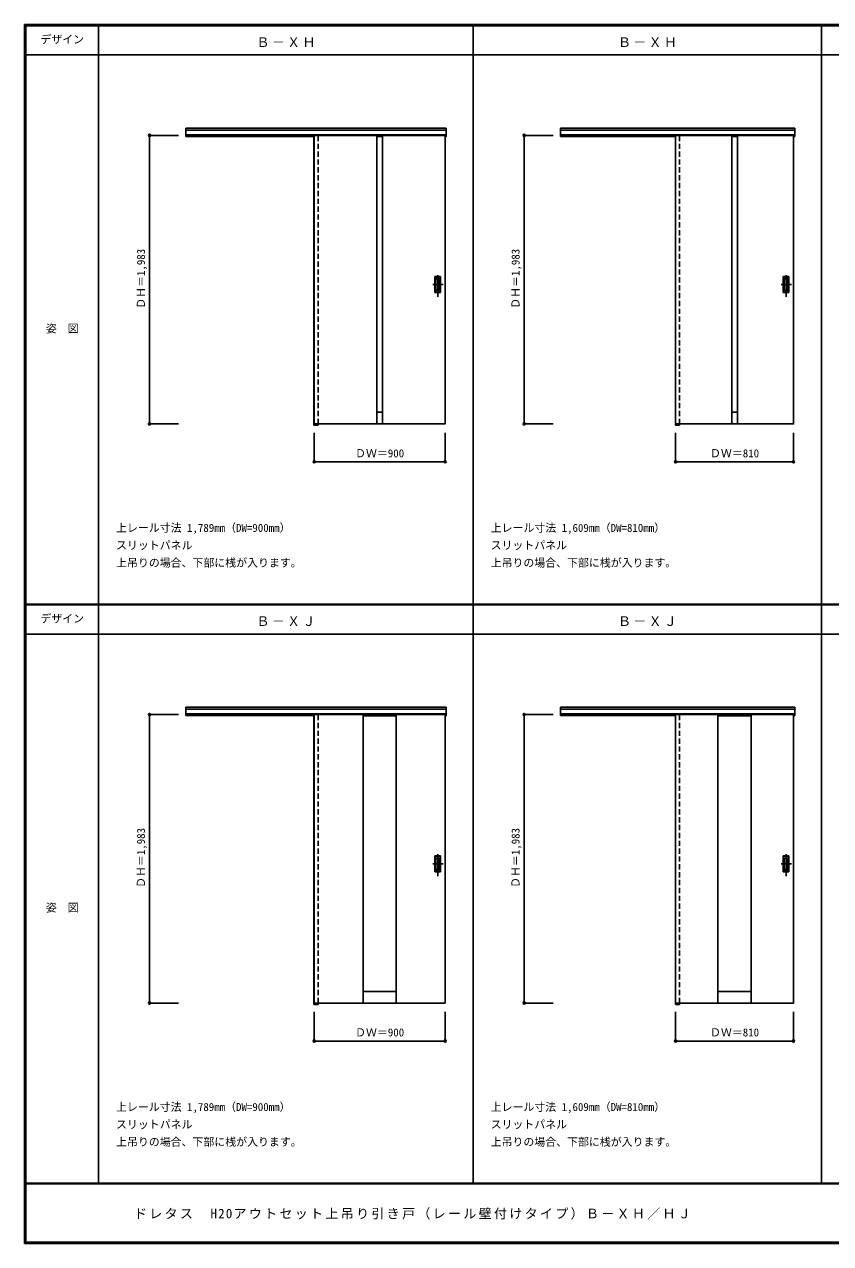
# Model space of a CAD drawing. Units: millimetres, scale not verified. Extents: x -6000 to 5700, y -4307 to 4260.
# Drawn here: x -6000 to -460, y -4205 to 4175 of the extents above; entities that cross this region are included whole.
import ezdxf
from ezdxf.enums import TextEntityAlignment as Align

# ---------------------------------------------------------------- set-up
doc = ezdxf.new("R2010")
doc.units = ezdxf.units.MM
doc.header["$LTSCALE"] = 30
doc.header["$PDMODE"] = 32
doc.header["$PDSIZE"] = 15
doc.linetypes.add('CHAIN1', pattern=[8, 5, -1, 1, -1])
doc.linetypes.add('DASHED1', pattern=[1.8, 1.2, -0.6])
for name, color, linetype in [('0-2_扉', 3, 'Continuous'), ('0-3_仕上げ', 3, 'Continuous'), ('0-4_枠', 3, 'Continuous'), ('0-6_引手', 7, 'Continuous'), ('0-A_文字', 7, 'Continuous'), ('0-B_寸法', 7, 'Continuous'), ('F-1_枠', 6, 'Continuous'), ('F-A_文字', 7, 'Continuous')]:
    doc.layers.add(name, color=color, linetype=linetype)
doc.styles.add('ＭＳ ゴシック', font='')
doc.styles.get('ＭＳ ゴシック').set_extended_font_data('MS Gothic')

msp = doc.modelspace()

# ---------------------------------------------------------------- linework, layer by layer
at = {"layer": '0-2_扉', "color": 4, "linetype": 'DASHED1'}
for p, q in [((-4009, 3412), (-4009, 3408)), ((-1525, 3412), (-1525, 3408)), ((-4009, -568.5), (-4009, -572.5)), ((-1525, -568.5), (-1525, -572.5))]:
    msp.add_line(p, q, dxfattribs=at)
at = {"layer": '0-2_扉'}
for p, q in [((-4009, 3412), (-4009, 1429)), ((-4009, 3412), (-3109, 3412)), ((-1525, 3412), (-1525, 1429)), ((-1525, 3412), (-715, 3412)), ((-4009, -568.5), (-4009, -2551.5)), ((-4009, -568.5), (-3109, -568.5)), ((-1525, -568.5), (-1525, -2551.5)), ((-1525, -568.5), (-715, -568.5))]:
    msp.add_line(p, q, dxfattribs=at)
for points in [[(-4009, 1429), (-3109, 1429), (-3109, 3412)], [(-1525, 1429), (-715, 1429), (-715, 3412)], [(-4009, -2551.5), (-3109, -2551.5), (-3109, -568.5)], [(-1525, -2551.5), (-715, -2551.5), (-715, -568.5)]]:
    msp.add_lwpolyline(points, dxfattribs=at)
at = {"layer": '0-3_仕上げ'}
for p, q in [((-3578, 1429), (-3578, 3412)), ((-3540, 1429), (-3540, 3412)), ((-1139, 1429), (-1139, 3412)), ((-1101, 1429), (-1101, 3412)), ((-3673, -568.5), (-3673, -2551.5)), ((-3445, -568.5), (-3445, -2551.5)), ((-1234, -568.39), (-1234, -2551.39)), ((-1006, -568.39), (-1006, -2551.39))]:
    msp.add_line(p, q, dxfattribs=at)
at = {"layer": '0-3_仕上げ', "color": 7}
for p, q in [((-3578, 3404), (-3540, 3404)), ((-1139, 3404), (-1101, 3404)), ((-3578, 1509), (-3540, 1509)), ((-1139, 1509), (-1101, 1509)), ((-3673, -576.5), (-3445, -576.5)), ((-1234, -576.39), (-1006, -576.39)), ((-3445, -2471.5), (-3673, -2471.5)), ((-1006, -2471.39), (-1234, -2471.39))]:
    msp.add_line(p, q, dxfattribs=at)
at = {"layer": '0-4_枠'}
for p, q in [((-4890, 3462), (-3101, 3462)), ((-4890, 3405), (-4890, 3462)), ((-4890, 3449), (-3101, 3449)), ((-2316, 3462), (-707, 3462)), ((-2316, 3405), (-2316, 3462)), ((-2316, 3449), (-707, 3449)), ((-4890, 3417), (-3101, 3417)), ((-4890, 3405), (-4009, 3405)), ((-4010, 3417), (-4010, 1420)), ((-3982, 3412), (-3982, 3417)), ((-2316, 3417), (-707, 3417)), ((-2316, 3405), (-1525, 3405)), ((-1526, 3417), (-1526, 1420)), ((-1498, 3412), (-1498, 3417)), ((-3982, 1429), (-3982, 1420)), ((-1498, 1429), (-1498, 1420)), ((-4010, 1420), (-3982, 1420)), ((-1526, 1420), (-1498, 1420)), ((-4890, -518.5), (-3101, -518.5)), ((-4890, -575.5), (-4890, -518.5)), ((-4890, -531.5), (-3101, -531.5)), ((-4890, -563.5), (-3101, -563.5)), ((-4890, -575.5), (-4009, -575.5)), ((-4010, -563.5), (-4010, -2560.5)), ((-3982, -568.5), (-3982, -563.5)), ((-2316, -518.5), (-707, -518.5)), ((-2316, -575.5), (-2316, -518.5)), ((-2316, -531.5), (-707, -531.5)), ((-2316, -563.5), (-707, -563.5)), ((-2316, -575.5), (-1525, -575.5)), ((-1526, -563.5), (-1526, -2560.5)), ((-1498, -568.5), (-1498, -563.5)), ((-4010, -2560.5), (-3982, -2560.5)), ((-3982, -2551.5), (-3982, -2560.5)), ((-1526, -2560.5), (-1498, -2560.5)), ((-1498, -2551.5), (-1498, -2560.5))]:
    msp.add_line(p, q, dxfattribs=at)
at = {"layer": '0-4_枠', "color": 4, "linetype": 'DASHED1'}
for p, q in [((-3982, 1429), (-3982, 3412)), ((-1498, 1429), (-1498, 3412)), ((-3982, -2551.5), (-3982, -568.5)), ((-1498, -2551.5), (-1498, -568.5))]:
    msp.add_line(p, q, dxfattribs=at)
at = {"layer": '0-4_枠'}
for points in [[(-3109, 3405), (-3101, 3405), (-3101, 3462)], [(-715, 3405), (-707, 3405), (-707, 3462)], [(-3109, -575.5), (-3101, -575.5), (-3101, -518.5)], [(-715, -575.5), (-707, -575.5), (-707, -518.5)]]:
    msp.add_lwpolyline(points, dxfattribs=at)
at = {"layer": '0-6_引手'}
for p, q in [((-3141, 2441.5), (-3179, 2441.5)), ((-3179, 2331.5), (-3179, 2441.5)), ((-3141, 2331.5), (-3141, 2441.5)), ((-747, 2441.5), (-785, 2441.5)), ((-785, 2331.5), (-785, 2441.5)), ((-747, 2331.5), (-747, 2441.5)), ((-3147.5, 2425.5), (-3172.5, 2425.5)), ((-3172.5, 2347.5), (-3172.5, 2425.5)), ((-3147.5, 2347.5), (-3172.5, 2347.5)), ((-3147.5, 2347.5), (-3147.5, 2425.5)), ((-753.5, 2425.5), (-778.5, 2425.5)), ((-778.5, 2347.5), (-778.5, 2425.5)), ((-753.5, 2347.5), (-778.5, 2347.5)), ((-753.5, 2347.5), (-753.5, 2425.5)), ((-3141, 2331.5), (-3179, 2331.5)), ((-747, 2331.5), (-785, 2331.5)), ((-3141, -1539), (-3179, -1539)), ((-3179, -1649), (-3179, -1539)), ((-3147.5, -1555), (-3172.5, -1555)), ((-3172.5, -1633), (-3172.5, -1555)), ((-3147.5, -1633), (-3147.5, -1555)), ((-3141, -1649), (-3141, -1539)), ((-747, -1539), (-785, -1539)), ((-785, -1649), (-785, -1539)), ((-753.5, -1555), (-778.5, -1555)), ((-778.5, -1633), (-778.5, -1555)), ((-753.5, -1633), (-753.5, -1555)), ((-747, -1649), (-747, -1539)), ((-3141, -1649), (-3179, -1649)), ((-3147.5, -1633), (-3172.5, -1633)), ((-747, -1649), (-785, -1649)), ((-753.5, -1633), (-778.5, -1633))]:
    msp.add_line(p, q, dxfattribs=at)
at = {"layer": '0-6_引手', "linetype": 'DASHED1'}
for p, q in [((-3176, 2335.5), (-3176, 2437.5)), ((-782, 2335.5), (-782, 2437.5)), ((-3144, 2335.5), (-3176, 2335.5)), ((-750, 2335.5), (-782, 2335.5)), ((-3176, -1645), (-3176, -1543)), ((-782, -1645), (-782, -1543)), ((-3144, -1645), (-3176, -1645)), ((-750, -1645), (-782, -1645))]:
    msp.add_line(p, q, dxfattribs=at)
at = {"layer": '0-6_引手', "linetype": 'CHAIN1'}
for p, q in [((-3160, 2301.27), (-3160, 2472.12)), ((-766, 2301.27), (-766, 2472.12)), ((-3121.93, 2386.5), (-3194.44, 2386.5)), ((-727.93, 2386.5), (-800.44, 2386.5)), ((-3160, -1679.23), (-3160, -1508.38)), ((-766, -1679.23), (-766, -1508.38)), ((-3121.93, -1594), (-3194.44, -1594)), ((-727.93, -1594), (-800.44, -1594))]:
    msp.add_line(p, q, dxfattribs=at)
at = {"layer": '0-6_引手', "linetype": 'DASHED1'}
for points in [[(-3144, 2335.5), (-3144, 2437.5), (-3176, 2437.5)], [(-750, 2335.5), (-750, 2437.5), (-782, 2437.5)], [(-3144, -1645), (-3144, -1543), (-3176, -1543)], [(-750, -1645), (-750, -1543), (-782, -1543)]]:
    msp.add_lwpolyline(points, dxfattribs=at)
at = {"layer": '0-B_寸法', "color": 4}
for p, q in [((-5140, 3412), (-5140, 1429)), ((-5140, 3412), (-4940, 3412)), ((-2566, 3412), (-2566, 1429)), ((-2566, 3412), (-2366, 3412)), ((-5140, 1429), (-4940, 1429)), ((-2566, 1429), (-2366, 1429)), ((-4009, 1168), (-4009, 1368)), ((-3109, 1168), (-3109, 1368)), ((-1525, 1168), (-1525, 1368)), ((-715, 1168), (-715, 1368)), ((-3109, 1168), (-4009, 1168)), ((-715, 1168), (-1525, 1168)), ((-5140, -568.5), (-5140, -2551.5)), ((-5140, -568.5), (-4940, -568.5)), ((-2566, -568.5), (-2566, -2551.5)), ((-2566, -568.5), (-2366, -568.5)), ((-5140, -2551.5), (-4940, -2551.5)), ((-2566, -2551.5), (-2366, -2551.5)), ((-4009, -2812.5), (-4009, -2612.5)), ((-3109, -2812.5), (-3109, -2612.5)), ((-1525, -2812.5), (-1525, -2612.5)), ((-715, -2812.5), (-715, -2612.5)), ((-3109, -2812.5), (-4009, -2812.5)), ((-715, -2812.5), (-1525, -2812.5))]:
    msp.add_line(p, q, dxfattribs=at)
at = {"layer": '0-B_寸法'}
for p in [(-5140, 3412), (-2566, 3412), (-5140, 1429), (-2566, 1429), (-4009, 1168), (-3109, 1168), (-1525, 1168), (-715, 1168), (-5140, -568.5), (-2566, -568.5), (-5140, -2551.5), (-2566, -2551.5), (-4009, -2812.5), (-3109, -2812.5), (-1525, -2812.5), (-715, -2812.5)]:
    msp.add_point(p, dxfattribs=at)
at = {"layer": 'F-1_枠'}
for p, q in [((-6000, 4175), (5700, 4175)), ((-6000, 4175), (-6000, -4205)), ((-6000, 4170), (5700, 4170)), ((-6000, 4165), (5700, 4165)), ((-5995, 4175), (-5995, -4205)), ((-5990, 4175), (-5990, -4205)), ((-5490, 4175), (-5490, -3790)), ((-2916, -3790), (-2916, 4175)), ((-522, -3790), (-522, 4175)), ((-6000, 3965), (5700, 3965)), ((-6000, 190.5), (5700, 190.5)), ((-6000, 187.5), (5700, 187.5)), ((-6000, 184.5), (5700, 184.5)), ((-6000, -15.5), (5700, -15.5)), ((5700, -3790), (-6000, -3790)), ((5700, -3795), (-6000, -3795)), ((5700, -4195), (-6000, -4195)), ((5700, -4200), (-6000, -4200)), ((5700, -4205), (-6000, -4205))]:
    msp.add_line(p, q, dxfattribs=at)

# ---------------------------------------------------------------- texts
at = {"layer": '0-A_文字', "style": 'ＭＳ ゴシック'}
for s, p in [('上レール寸法 1,789mm（DW=900mm）', (-5370, 670.5)), ('上レール寸法 1,609mm（DW=810mm）', (-2796, 670.5)), ('スリットパネル', (-5370, 550.5)), ('スリットパネル', (-2796, 550.5)), ('上吊りの場合、下部に桟が入ります。', (-5370, 430.5)), ('上吊りの場合、下部に桟が入ります。', (-2796, 430.5)), ('上レール寸法 1,789mm（DW=900mm）', (-5370, -3310)), ('上レール寸法 1,609mm（DW=810mm）', (-2796, -3310)), ('スリットパネル', (-5370, -3430)), ('スリットパネル', (-2796, -3430)), ('上吊りの場合、下部に桟が入ります。', (-5370, -3550)), ('上吊りの場合、下部に桟が入ります。', (-2796, -3550))]:
    msp.add_text(s, height=54.99, dxfattribs=at).set_placement(p, align=Align.BOTTOM_LEFT)
at = {"layer": '0-A_文字', "char_height": 65.98, "attachment_point": 7, "style": 'ＭＳ ゴシック'}
for s, insert in [('\\T1.17;Ｂ－ＸＨ', (-4405.5, 4020)), ('\\T1.17;Ｂ－ＸＨ', (-1921.5, 4020)), ('\\T1.17;Ｂ－ＸＪ', (-4405.5, 39.5)), ('\\T1.17;Ｂ－ＸＪ', (-1921.5, 39.5))]:
    msp.add_mtext(s, dxfattribs=dict(at, insert=insert))
at = {"layer": '0-B_寸法', "style": 'ＭＳ ゴシック'}
for p in [(-5155, 2220.25), (-2581, 2220.25), (-5155, -1760.25), (-2581, -1760.25)]:
    msp.add_text('ＤＨ＝1,983', height=54.99, rotation=90, dxfattribs=at).set_placement(p, align=Align.BOTTOM_LEFT)
for s, p in [('ＤＷ＝900', (-3727.75, 1183)), ('ＤＷ＝810', (-1288.75, 1183)), ('ＤＷ＝900', (-3727.75, -2797.5)), ('ＤＷ＝810', (-1288.75, -2797.5))]:
    msp.add_text(s, height=54.99, dxfattribs=at).set_placement(p, align=Align.BOTTOM_LEFT)
at = {"layer": 'F-A_文字', "style": 'ＭＳ ゴシック'}
for s, p in [('デザイン', (-5890, 4027.5)), ('姿\u3000図', (-5852.5, 2040.25)), ('デザイン', (-5890, 47)), ('姿\u3000図', (-5852.5, -1940.25))]:
    msp.add_text(s, height=54.99, dxfattribs=at).set_placement(p, align=Align.BOTTOM_LEFT)
at = {"layer": 'F-A_文字', "insert": (-5247.55, -4040), "char_height": 65.98, "attachment_point": 7, "style": 'ＭＳ ゴシック'}
msp.add_mtext('\\T1.17;ドレタス\u3000H20アウトセット上吊り引き戸（レール壁付けタイプ）Ｂ－ＸＨ／ＨＪ', dxfattribs=at)

doc.saveas('drawing.dxf')
